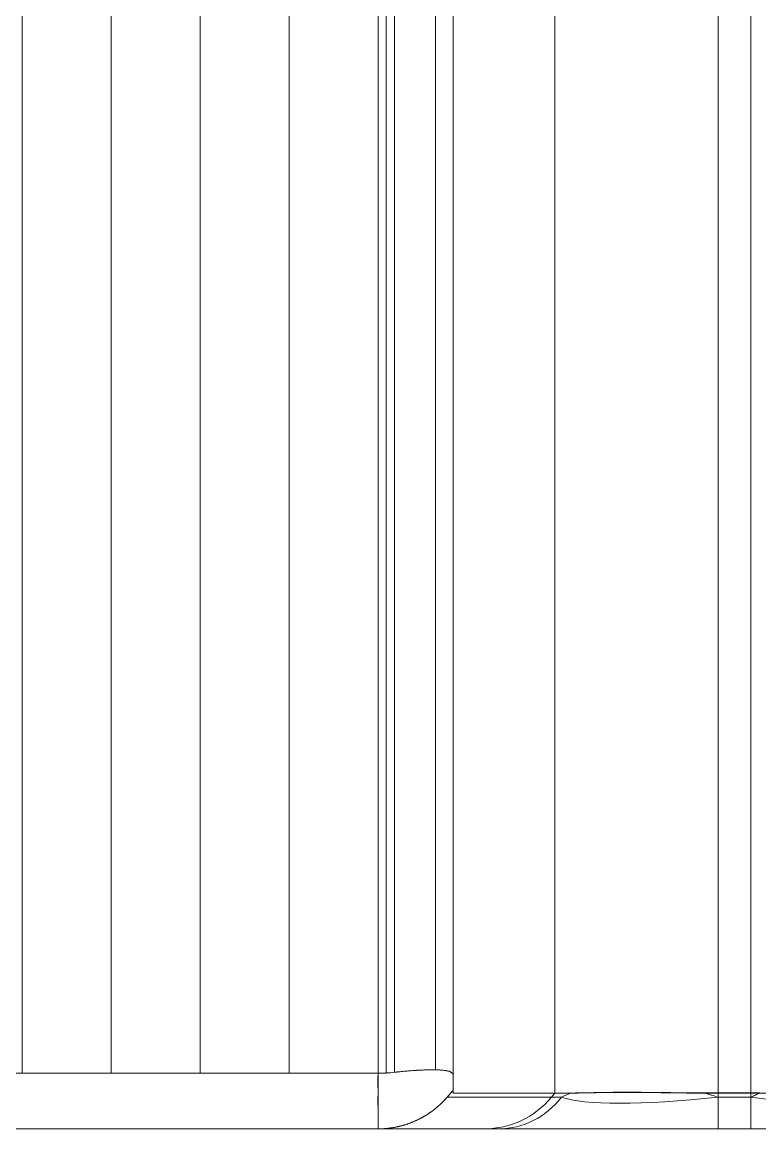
# Model space of a CAD drawing. Header units: millimetres. Extents: x 107797 to 108294, y 9317 to 9593.
# Drawn here: x 107982.68 to 107989.35, y 9347.22 to 9357.21 of the extents above; entities that cross this region are included whole.
import ezdxf

# ---------------------------------------------------------------- set-up
doc = ezdxf.new("R2010")
doc.units = ezdxf.units.MM
doc.linetypes.add('DASHED', pattern=[0])
doc.layers.add('PUNCH', color=2, linetype='Continuous')

msp = doc.modelspace()

# ---------------------------------------------------------------- linework, layer by layer
at = {"layer": 'PUNCH', "color": 11, "linetype": 'DASHED', "lineweight": 13}
for p, q in [((107982.6842, 9428.6151), (107982.6842, 9347.7176)), ((107983.4883, 9428.6151), (107983.4883, 9347.7176)), ((107984.2924, 9428.6151), (107984.2924, 9347.7176)), ((107985.0965, 9428.6151), (107985.0965, 9347.7176)), ((107986.5784, 9347.538), (107987.4985, 9347.538)), ((107988.9757, 9347.538), (107989.2693, 9347.538))]:
    msp.add_line(p, q, dxfattribs=at)
at = {"layer": 'PUNCH', "color": 155, "linetype": 'Continuous', "lineweight": 13}
for p, q in [((107985.9005, 9428.6151), (107985.9005, 9347.7184)), ((107985.9747, 9428.6151), (107985.9747, 9347.7202)), ((107986.0488, 9428.6151), (107986.0488, 9347.7264)), ((107986.4213, 9428.6151), (107986.4213, 9347.7482)), ((107987.4985, 9428.6151), (107987.4985, 9347.5382)), ((107988.9757, 9428.6151), (107988.9757, 9347.5396)), ((107989.2693, 9428.6151), (107989.2693, 9347.5396)), ((107987.467, 9347.5008), (107986.525, 9347.5008)), ((107987.5582, 9347.5008), (107987.467, 9347.5008)), ((107988.9757, 9347.5396), (107988.9757, 9347.5008)), ((107988.9757, 9347.5008), (107988.9757, 9347.2151)), ((107989.2693, 9347.5396), (107989.2693, 9347.5008)), ((107989.2693, 9347.5008), (107989.2693, 9347.2151))]:
    msp.add_line(p, q, dxfattribs=at)
at = {"layer": 'PUNCH', "color": 155, "linetype": 'DASHED', "lineweight": 13}
for p, q in [((107985.9747, 9428.6151), (107985.9747, 9347.7196)), ((107986.0487, 9428.6151), (107986.0487, 9347.7259)), ((107987.4985, 9428.6151), (107987.4985, 9347.538)), ((107988.9757, 9428.6151), (107988.9757, 9347.538)), ((107989.2693, 9428.6151), (107989.2693, 9347.538)), ((107986.525, 9347.5008), (107987.467, 9347.5008)), ((107987.467, 9347.5008), (107987.5582, 9347.5008)), ((107988.9756, 9347.5008), (107989.2693, 9347.5008)), ((107988.9757, 9347.5008), (107988.9757, 9347.538)), ((107988.9757, 9347.5008), (107988.9757, 9347.2151)), ((107989.2693, 9347.5008), (107989.2693, 9347.538)), ((107989.2693, 9347.5008), (107989.2693, 9347.2151))]:
    msp.add_line(p, q, dxfattribs=at)
at = {"layer": 'PUNCH', "color": 11, "linetype": 'Continuous', "lineweight": 13}
for p, q in [((107986.5784, 9428.6151), (107986.5784, 9347.7004)), ((107986.5784, 9347.5382), (107986.5784, 9347.5605)), ((107987.4985, 9347.5382), (107986.5784, 9347.5382)), ((107989.2693, 9347.5396), (107988.9757, 9347.5396)), ((107977.8597, 9347.2151), (107985.9005, 9347.2151)), ((107985.9005, 9347.2151), (107986.8635, 9347.2151)), ((107986.8635, 9347.2151), (107986.9912, 9347.2151)), ((107986.9912, 9347.2151), (107988.9751, 9347.2151)), ((107988.9751, 9347.2151), (107988.9757, 9347.2151)), ((107989.2693, 9347.2151), (107989.2697, 9347.2151)), ((107989.2693, 9347.2151), (107989.2693, 9347.2151)), ((107989.2697, 9347.2151), (107991.0521, 9347.2151))]:
    msp.add_line(p, q, dxfattribs=at)
at = {"layer": 'PUNCH', "color": 155, "linetype": 'DASHED', "lineweight": 13}
for centre, major_axis, ratio, start_param, end_param in [((107986.8635, 9348.0151), (0, -0.8), 0.984808, 0, 0.872574), ((107986.9912, 9348.0151), (0, -0.8), 0.92527, 0, 0.872574), ((107988.9757, 9346.2151), (0, -2), 0.984808, 3.989653, 4.014167), ((107988.9757, 9346.2151), (1.7427, -0.9813), 0.590225, 2.707482, 2.773405), ((107989.9892, 9348.0151), (2.5261, 0.4377), 0.143677, 3.393079, 4.274725), ((107988.9757, 9346.2151), (1.7427, -0.9813), 0.590225, 1.891775, 1.957776), ((107988.9751, 9348.0151), (0, -0.8), 0.000275, 0, 0.872574), ((107987.7589, 9348.0151), (-3.0546, 0.5467), 0.089844, 2.104043, 3.249037), ((107989.2693, 9346.2151), (1.5321, 1.2856), 0.540716, 1.098135, 1.14469), ((107989.2697, 9348.0151), (0, -0.8), 0.000184, 5.410611, 6.283185)]:
    msp.add_ellipse(centre, major_axis=major_axis, ratio=ratio, start_param=start_param, end_param=end_param, dxfattribs=at)
at = {"layer": 'PUNCH', "color": 155, "linetype": 'Continuous', "lineweight": 13}
for centre, major_axis, ratio, start_param, end_param in [((107986.8635, 9348.0151), (0, 0.8), 0.984808, 3.141593, 4.014167), ((107986.9912, 9348.0151), (0, 0.8), 0.92527, 3.141593, 4.014167), ((107988.9757, 9346.2151), (0, -2), 0.984808, 3.989471, 4.014167), ((107988.9757, 9346.2151), (1.7427, -0.9813), 0.590225, 2.706086, 2.773405), ((107989.9892, 9348.0151), (2.5261, 0.4377), 0.143677, 3.393079, 4.274725), ((107988.9757, 9346.2151), (1.7427, -0.9813), 0.590225, 1.891776, 1.960874), ((107988.9751, 9348.0151), (0, 0.8), 0.000275, 3.141593, 4.014167), ((107987.7589, 9348.0151), (-3.0546, 0.5467), 0.089844, 2.104073, 3.109849), ((107989.2693, 9346.2151), (1.5321, 1.2856), 0.540716, 1.096033, 1.14469), ((107989.2697, 9348.0151), (0, 0.8), 0.000184, 2.269019, 3.141593)]:
    msp.add_ellipse(centre, major_axis=major_axis, ratio=ratio, start_param=start_param, end_param=end_param, dxfattribs=at)
at = {"layer": 'PUNCH', "color": 155, "linetype": 'DASHED', "lineweight": 13}
msp.add_open_spline([(107985.9005, 9347.7176), (107985.9005, 9428.6151)], degree=1, dxfattribs=at)
at = {"layer": 'PUNCH', "color": 11, "linetype": 'Continuous', "lineweight": 13}
for points in [[(107981.8801, 9347.7183), (107983.2202, 9347.7183), (107984.5604, 9347.7184), (107985.9005, 9347.7184)], [(107985.9747, 9347.7202), (107985.95, 9347.7189), (107985.9253, 9347.7184), (107985.9005, 9347.7184)], [(107986.0488, 9347.7264), (107986.0242, 9347.7235), (107985.9995, 9347.7215), (107985.9747, 9347.7202)], [(107987.4987, 9347.5382), (107987.4987, 9347.5382), (107987.4986, 9347.5382), (107987.4985, 9347.5382)], [(107988.9757, 9347.5396), (107988.9331, 9347.5396), (107988.8907, 9347.5396), (107988.8487, 9347.5396)], [(107989.3514, 9347.5396), (107989.3241, 9347.5396), (107989.2967, 9347.5396), (107989.2693, 9347.5396)]]:
    msp.add_open_spline(points, degree=3, dxfattribs=at)
at = {"layer": 'PUNCH', "color": 11, "linetype": 'DASHED', "lineweight": 13}
for points in [[(107983.4883, 9347.7176), (107983.2202, 9347.7176), (107982.9522, 9347.7176), (107982.6842, 9347.7176)], [(107984.2924, 9347.7176), (107984.0243, 9347.7176), (107983.7563, 9347.7176), (107983.4883, 9347.7176)], [(107985.0965, 9347.7176), (107984.8284, 9347.7176), (107984.5604, 9347.7176), (107984.2924, 9347.7176)], [(107985.9005, 9347.7176), (107985.6325, 9347.7176), (107985.3645, 9347.7176), (107985.0965, 9347.7176)], [(107985.9005, 9347.7176), (107985.9253, 9347.7177), (107985.95, 9347.7183), (107985.9747, 9347.7196)], [(107985.9747, 9347.7196), (107985.9995, 9347.721), (107986.0241, 9347.7231), (107986.0487, 9347.7259)], [(107988.8543, 9347.538), (107988.8946, 9347.538), (107988.9352, 9347.538), (107988.9757, 9347.538)], [(107989.2693, 9347.538), (107989.2956, 9347.538), (107989.3218, 9347.538), (107989.3479, 9347.538)]]:
    msp.add_open_spline(points, degree=3, dxfattribs=at)
at = {"layer": 'PUNCH', "color": 155, "linetype": 'Continuous', "lineweight": 13}
for points, knots in [([(107985.9005, 9347.7184), (107985.9005, 9347.7173), (107985.9005, 9347.6954), (107985.9007, 9347.6528), (107985.9009, 9347.5912), (107985.9006, 9347.5414), (107985.9002, 9347.503), (107985.9001, 9347.4752), (107985.9001, 9347.4479), (107985.9003, 9347.4214), (107985.9005, 9347.3957), (107985.9005, 9347.3738), (107985.9005, 9347.3553), (107985.9006, 9347.34), (107985.9007, 9347.3255), (107985.9008, 9347.3118), (107985.9009, 9347.299), (107985.9009, 9347.2869), (107985.9009, 9347.2757), (107985.9009, 9347.2654), (107985.9008, 9347.256), (107985.9007, 9347.2475), (107985.9007, 9347.2399), (107985.9006, 9347.2334), (107985.9006, 9347.2278), (107985.9006, 9347.2232), (107985.9006, 9347.2196), (107985.9006, 9347.217), (107985.9005, 9347.2154), (107985.9005, 9347.2152), (107985.9005, 9347.2151)], [0, 0, 0, 0, 0.004479, 0.0894, 0.174409, 0.259415, 0.300674, 0.342172, 0.383908, 0.425875, 0.468047, 0.510402, 0.539133, 0.567658, 0.595978, 0.624096, 0.652016, 0.679747, 0.707297, 0.734673, 0.761875, 0.788906, 0.815772, 0.842479, 0.869037, 0.895456, 0.921749, 0.947929, 0.974008, 1, 1, 1, 1]), ([(107985.9005, 9347.2151), (107985.9055, 9347.2151), (107985.9157, 9347.2152), (107985.9309, 9347.2156), (107985.9462, 9347.2163), (107985.9616, 9347.2173), (107985.9771, 9347.2186), (107985.9928, 9347.2202), (107986.0084, 9347.2221), (107986.0242, 9347.2244), (107986.04, 9347.2269), (107986.0559, 9347.2298), (107986.0719, 9347.233), (107986.0879, 9347.2366), (107986.1039, 9347.2405), (107986.12, 9347.2448), (107986.1361, 9347.2494), (107986.1522, 9347.2543), (107986.1682, 9347.2597), (107986.1843, 9347.2654), (107986.2004, 9347.2715), (107986.2164, 9347.2779), (107986.2324, 9347.2847), (107986.2484, 9347.292), (107986.2643, 9347.2996), (107986.2802, 9347.3076), (107986.2961, 9347.316), (107986.3119, 9347.3249), (107986.3276, 9347.3342), (107986.3433, 9347.344), (107986.359, 9347.3542), (107986.3746, 9347.3649), (107986.3901, 9347.376), (107986.4056, 9347.3877), (107986.421, 9347.3999), (107986.4363, 9347.4127), (107986.4514, 9347.4259), (107986.4665, 9347.4397), (107986.4814, 9347.4541), (107986.4962, 9347.4691), (107986.5108, 9347.4846), (107986.5202, 9347.4954), (107986.525, 9347.5008)], [0, 0, 0, 0, 0.021325, 0.042817, 0.064474, 0.086294, 0.108276, 0.130419, 0.152725, 0.175194, 0.197827, 0.220626, 0.243592, 0.266724, 0.290021, 0.313481, 0.337102, 0.360881, 0.384817, 0.408909, 0.433154, 0.457551, 0.482106, 0.50683, 0.53174, 0.55685, 0.582179, 0.607745, 0.633569, 0.65967, 0.686069, 0.712779, 0.739813, 0.767181, 0.794899, 0.822979, 0.851436, 0.880286, 0.909546, 0.93924, 0.969389, 1, 1, 1, 1]), ([(107986.525, 9347.5008), (107986.5283, 9347.5047), (107986.535, 9347.5125), (107986.5454, 9347.5242), (107986.5561, 9347.5362), (107986.5671, 9347.5484), (107986.5746, 9347.5565), (107986.5784, 9347.5606)], [0, 0, 0, 0, 0.190273, 0.385577, 0.585758, 0.790594, 1, 1, 1, 1]), ([(107989.2693, 9347.5008), (107989.2204, 9347.5008), (107989.1714, 9347.5008), (107989.0735, 9347.5008), (107989.0245, 9347.5008), (107988.9756, 9347.5008)], [0, 0, 0, 0, 0.500101, 0.500101, 1, 1, 1, 1])]:
    msp.add_open_spline(points, degree=3, knots=knots, dxfattribs=at)
at = {"layer": 'PUNCH', "color": 155, "linetype": 'DASHED', "lineweight": 13}
for points, knots in [([(107985.9005, 9347.2151), (107985.9005, 9347.2151), (107985.9005, 9347.2152), (107985.9005, 9347.2156), (107985.9005, 9347.2162), (107985.9005, 9347.2172), (107985.9005, 9347.2184), (107985.9005, 9347.2198), (107985.9005, 9347.2215), (107985.9005, 9347.2235), (107985.9005, 9347.2257), (107985.9005, 9347.2282), (107985.9005, 9347.231), (107985.9005, 9347.234), (107985.9005, 9347.2373), (107985.9005, 9347.2409), (107985.9006, 9347.2447), (107985.9006, 9347.2487), (107985.9006, 9347.253), (107985.9006, 9347.2576), (107985.9007, 9347.2624), (107985.9007, 9347.2674), (107985.9007, 9347.2727), (107985.9007, 9347.2783), (107985.9007, 9347.2841), (107985.9007, 9347.2901), (107985.9007, 9347.2964), (107985.9007, 9347.3029), (107985.9007, 9347.3096), (107985.9007, 9347.3165), (107985.9006, 9347.3237), (107985.9006, 9347.3311), (107985.9006, 9347.3387), (107985.9005, 9347.3466), (107985.9005, 9347.3546), (107985.9005, 9347.3629), (107985.9005, 9347.3791), (107985.9005, 9347.4051), (107985.9005, 9347.4429), (107985.9005, 9347.4853), (107985.9005, 9347.535), (107985.9003, 9347.5912), (107985.9, 9347.6528), (107985.9002, 9347.6952), (107985.9005, 9347.7168), (107985.9005, 9347.7176)], [0, 0, 0, 0, 0.013113, 0.02626, 0.039444, 0.052666, 0.065929, 0.079235, 0.092586, 0.105983, 0.119429, 0.132926, 0.146476, 0.160079, 0.173738, 0.187454, 0.201229, 0.215063, 0.228959, 0.242916, 0.256935, 0.271016, 0.285161, 0.299367, 0.313637, 0.327969, 0.342366, 0.356828, 0.371357, 0.385955, 0.40062, 0.415356, 0.430161, 0.445037, 0.459983, 0.475001, 0.49009, 0.546987, 0.607855, 0.672648, 0.741322, 0.826437, 0.911518, 0.996512, 1, 1, 1, 1]), ([(107986.525, 9347.5008), (107986.5224, 9347.4978), (107986.5171, 9347.4918), (107986.5091, 9347.483), (107986.501, 9347.4743), (107986.4929, 9347.4658), (107986.4847, 9347.4575), (107986.4764, 9347.4493), (107986.468, 9347.4413), (107986.4596, 9347.4334), (107986.4512, 9347.4257), (107986.4426, 9347.4182), (107986.434, 9347.4108), (107986.4254, 9347.4036), (107986.4167, 9347.3965), (107986.4079, 9347.3896), (107986.3991, 9347.3828), (107986.3902, 9347.3762), (107986.3813, 9347.3697), (107986.3724, 9347.3634), (107986.3634, 9347.3572), (107986.3544, 9347.3512), (107986.3453, 9347.3453), (107986.3362, 9347.3395), (107986.327, 9347.3339), (107986.3179, 9347.3285), (107986.3086, 9347.3231), (107986.2994, 9347.3179), (107986.2901, 9347.3129), (107986.2808, 9347.308), (107986.2714, 9347.3032), (107986.262, 9347.2985), (107986.2525, 9347.294), (107986.243, 9347.2896), (107986.2335, 9347.2853), (107986.2239, 9347.2811), (107986.2143, 9347.2771), (107986.2046, 9347.2732), (107986.1949, 9347.2694), (107986.1852, 9347.2658), (107986.1754, 9347.2622), (107986.1656, 9347.2588), (107986.1557, 9347.2555), (107986.1458, 9347.2524), (107986.1359, 9347.2494), (107986.1259, 9347.2465), (107986.1159, 9347.2437), (107986.1059, 9347.2411), (107986.0958, 9347.2385), (107986.0857, 9347.2361), (107986.0756, 9347.2339), (107986.0655, 9347.2317), (107986.0553, 9347.2297), (107986.0451, 9347.2279), (107986.0349, 9347.2261), (107986.0247, 9347.2245), (107986.0144, 9347.223), (107986.0042, 9347.2216), (107985.9939, 9347.2204), (107985.9836, 9347.2193), (107985.9732, 9347.2183), (107985.9629, 9347.2174), (107985.9525, 9347.2167), (107985.9421, 9347.2161), (107985.9317, 9347.2157), (107985.9213, 9347.2153), (107985.9109, 9347.2151), (107985.904, 9347.2151), (107985.9005, 9347.2151)], [0, 0, 0, 0, 0.016948, 0.03379, 0.050529, 0.067167, 0.083706, 0.100147, 0.116495, 0.132753, 0.148925, 0.165012, 0.181017, 0.196941, 0.212786, 0.228554, 0.244245, 0.259861, 0.275405, 0.290877, 0.306279, 0.321614, 0.336882, 0.352086, 0.367229, 0.382315, 0.397348, 0.412332, 0.427272, 0.442171, 0.457033, 0.471863, 0.486664, 0.501439, 0.516193, 0.530929, 0.54565, 0.56036, 0.575059, 0.58975, 0.604433, 0.619108, 0.633776, 0.648438, 0.663093, 0.677743, 0.692388, 0.707028, 0.721664, 0.736295, 0.750924, 0.765549, 0.780171, 0.794792, 0.809413, 0.824035, 0.838659, 0.853287, 0.86792, 0.882559, 0.897206, 0.911861, 0.926525, 0.941199, 0.955883, 0.970578, 0.985284, 1, 1, 1, 1]), ([(107986.5783, 9347.5605), (107986.5733, 9347.5551), (107986.5637, 9347.5446), (107986.5498, 9347.5292), (107986.537, 9347.5148), (107986.5289, 9347.5053), (107986.525, 9347.5008)], [0, 0, 0, 0, 0.275467, 0.534094, 0.775679, 1, 1, 1, 1])]:
    msp.add_open_spline(points, degree=3, knots=knots, dxfattribs=at)
at = {"layer": 'PUNCH', "color": 11, "linetype": 'DASHED', "lineweight": 13}
for points, knots in [([(107986.0487, 9347.7259), (107986.0829, 9347.7299), (107986.1168, 9347.7333), (107986.1671, 9347.7378), (107986.1837, 9347.7392), (107986.2086, 9347.7411), (107986.2169, 9347.7417), (107986.2333, 9347.7428), (107986.2414, 9347.7434), (107986.2815, 9347.7458), (107986.312, 9347.7471), (107986.3557, 9347.7483), (107986.3699, 9347.7485), (107986.397, 9347.7486), (107986.4229, 9347.7484), (107986.4464, 9347.7475), (107986.463, 9347.7466), (107986.4684, 9347.7462), (107986.4789, 9347.7454), (107986.484, 9347.7449), (107986.5085, 9347.7424), (107986.5249, 9347.7396), (107986.5448, 9347.7338), (107986.5507, 9347.7316), (107986.5608, 9347.7267), (107986.565, 9347.7239), (107986.575, 9347.7149), (107986.5784, 9347.7077), (107986.5784, 9347.6991)], [0, 0, 0, 0, 0.125, 0.125, 0.1875, 0.1875, 0.21875, 0.21875, 0.25, 0.25, 0.375, 0.375, 0.4375, 0.4375, 0.5, 0.5625, 0.5625, 0.59375, 0.59375, 0.625, 0.625, 0.75, 0.75, 0.8125, 0.8125, 0.875, 0.875, 1, 1, 1, 1]), ([(107987.4985, 9347.538), (107987.5114, 9347.538), (107987.5297, 9347.538), (107987.5763, 9347.538), (107987.6047, 9347.538), (107987.6382, 9347.538)], [0, 0, 0, 0, 0.5, 0.5, 1, 1, 1, 1]), ([(107987.6382, 9347.538), (107987.6673, 9347.538), (107987.6998, 9347.5385), (107987.7713, 9347.5399), (107987.8103, 9347.5408), (107987.8736, 9347.542), (107987.8956, 9347.5424), (107987.9297, 9347.5429), (107987.9414, 9347.5431), (107987.9648, 9347.5434), (107988.0243, 9347.5441), (107988.1378, 9347.5447), (107988.2478, 9347.5442), (107988.3337, 9347.5434), (107988.363, 9347.5431), (107988.422, 9347.5424), (107988.4518, 9347.542), (107988.5419, 9347.5408), (107988.603, 9347.5399), (107988.7271, 9347.5385), (107988.7902, 9347.538), (107988.8543, 9347.538)], [0, 0, 0, 0, 0.125, 0.125, 0.25, 0.25, 0.3125, 0.3125, 0.34375, 0.34375, 0.375, 0.5, 0.625, 0.625, 0.6875, 0.6875, 0.75, 0.75, 0.875, 0.875, 1, 1, 1, 1]), ([(107989.3479, 9347.538), (107989.4402, 9347.538), (107989.5305, 9347.5404), (107989.6635, 9347.5451), (107989.7073, 9347.5469), (107989.7724, 9347.5496), (107989.794, 9347.5506), (107989.837, 9347.5524), (107989.8583, 9347.5533), (107989.9633, 9347.5578), (107990.0428, 9347.5609), (107990.1557, 9347.5642), (107990.1922, 9347.565), (107990.2453, 9347.5659), (107990.2628, 9347.5661), (107990.2969, 9347.5664), (107990.3135, 9347.5665), (107990.3945, 9347.5665), (107990.4528, 9347.5653), (107990.5306, 9347.5621), (107990.5549, 9347.5607), (107990.6001, 9347.5577), (107990.6207, 9347.556), (107990.6765, 9347.5507), (107990.7059, 9347.5468), (107990.7328, 9347.5428), (107990.7377, 9347.5421), (107990.7464, 9347.5407), (107990.7503, 9347.5401), (107990.7603, 9347.5386), (107990.7648, 9347.538), (107990.7672, 9347.538)], [0, 0, 0, 0, 0.125, 0.125, 0.1875, 0.1875, 0.21875, 0.21875, 0.25, 0.25, 0.375, 0.375, 0.4375, 0.4375, 0.46875, 0.46875, 0.5, 0.5, 0.625, 0.625, 0.6875, 0.6875, 0.75, 0.75, 0.875, 0.875, 0.90625, 0.90625, 0.9375, 0.9375, 1, 1, 1, 1])]:
    msp.add_open_spline(points, degree=3, knots=knots, dxfattribs=at)
at = {"layer": 'PUNCH', "color": 11, "linetype": 'Continuous', "lineweight": 13}
for points, knots in [([(107986.4213, 9347.7482), (107986.3963, 9347.7486), (107986.3694, 9347.7484), (107986.3262, 9347.7472), (107986.3113, 9347.7467), (107986.2882, 9347.7457), (107986.2804, 9347.7453), (107986.2647, 9347.7445), (107986.2568, 9347.744), (107986.2169, 9347.7417), (107986.1842, 9347.7393), (107986.1339, 9347.735), (107986.1168, 9347.7335), (107986.0828, 9347.7301), (107986.0658, 9347.7283), (107986.0488, 9347.7264)], [0, 0, 0, 0, 0.25, 0.25, 0.375, 0.375, 0.4375, 0.4375, 0.5, 0.5, 0.75, 0.75, 0.875, 0.875, 1, 1, 1, 1]), ([(107986.5784, 9347.7004), (107986.5784, 9347.709), (107986.575, 9347.716), (107986.565, 9347.7249), (107986.5608, 9347.7275), (107986.5532, 9347.7311), (107986.5504, 9347.7323), (107986.5445, 9347.7344), (107986.5414, 9347.7354), (107986.5247, 9347.74), (107986.5082, 9347.7427), (107986.4788, 9347.7456), (107986.4682, 9347.7464), (107986.4457, 9347.7475), (107986.4338, 9347.7479), (107986.4213, 9347.7482)], [0, 0, 0, 0, 0.25, 0.25, 0.375, 0.375, 0.4375, 0.4375, 0.5, 0.5, 0.75, 0.75, 0.875, 0.875, 1, 1, 1, 1]), ([(107986.5784, 9347.5609), (107986.5784, 9347.5689), (107986.5784, 9347.574), (107986.5784, 9347.5822), (107986.5784, 9347.5853), (107986.5784, 9347.5914), (107986.5784, 9347.5944), (107986.5784, 9347.6011), (107986.5784, 9347.6049), (107986.5784, 9347.6137), (107986.5784, 9347.6188), (107986.5784, 9347.6306), (107986.5784, 9347.6374), (107986.5784, 9347.6602), (107986.5784, 9347.6789), (107986.5784, 9347.7004)], [0, 0, 0, 0, 0.125, 0.125, 0.25, 0.25, 0.375, 0.375, 0.5, 0.5, 0.625, 0.625, 0.75, 0.75, 1, 1, 1, 1]), ([(107987.64, 9347.5387), (107987.6063, 9347.5386), (107987.5776, 9347.5385), (107987.5422, 9347.5384), (107987.5317, 9347.5384), (107987.5132, 9347.5383), (107987.5053, 9347.5383), (107987.4987, 9347.5382)], [0, 0, 0, 0, 0.5, 0.5, 0.75, 0.75, 1, 1, 1, 1]), ([(107988.8487, 9347.5396), (107988.785, 9347.5396), (107988.7223, 9347.5401), (107988.5989, 9347.5414), (107988.5381, 9347.5423), (107988.4486, 9347.5434), (107988.4189, 9347.5438), (107988.3749, 9347.5443), (107988.3603, 9347.5444), (107988.3313, 9347.5447), (107988.2596, 9347.5454), (107988.1369, 9347.5459), (107988.0366, 9347.5453), (107987.9647, 9347.5445), (107987.9413, 9347.5441), (107987.8961, 9347.5434), (107987.8743, 9347.543), (107987.8114, 9347.5418), (107987.7726, 9347.5408), (107987.7015, 9347.5393), (107987.6691, 9347.5388), (107987.64, 9347.5387)], [0, 0, 0, 0, 0.125, 0.125, 0.25, 0.25, 0.3125, 0.3125, 0.34375, 0.34375, 0.375, 0.5, 0.625, 0.625, 0.6875, 0.6875, 0.75, 0.75, 0.875, 0.875, 1, 1, 1, 1]), ([(107988.9757, 9347.2151), (107989.0243, 9347.2151), (107989.0729, 9347.2151), (107989.1219, 9347.2151), (107989.1222, 9347.2151), (107989.1714, 9347.2151), (107989.2204, 9347.2151), (107989.2693, 9347.2151)], [0, 0, 0, 0, 0.496733, 0.496733, 0.5, 0.5, 1, 1, 1, 1])]:
    msp.add_open_spline(points, degree=3, knots=knots, dxfattribs=at)

doc.saveas('drawing.dxf')
